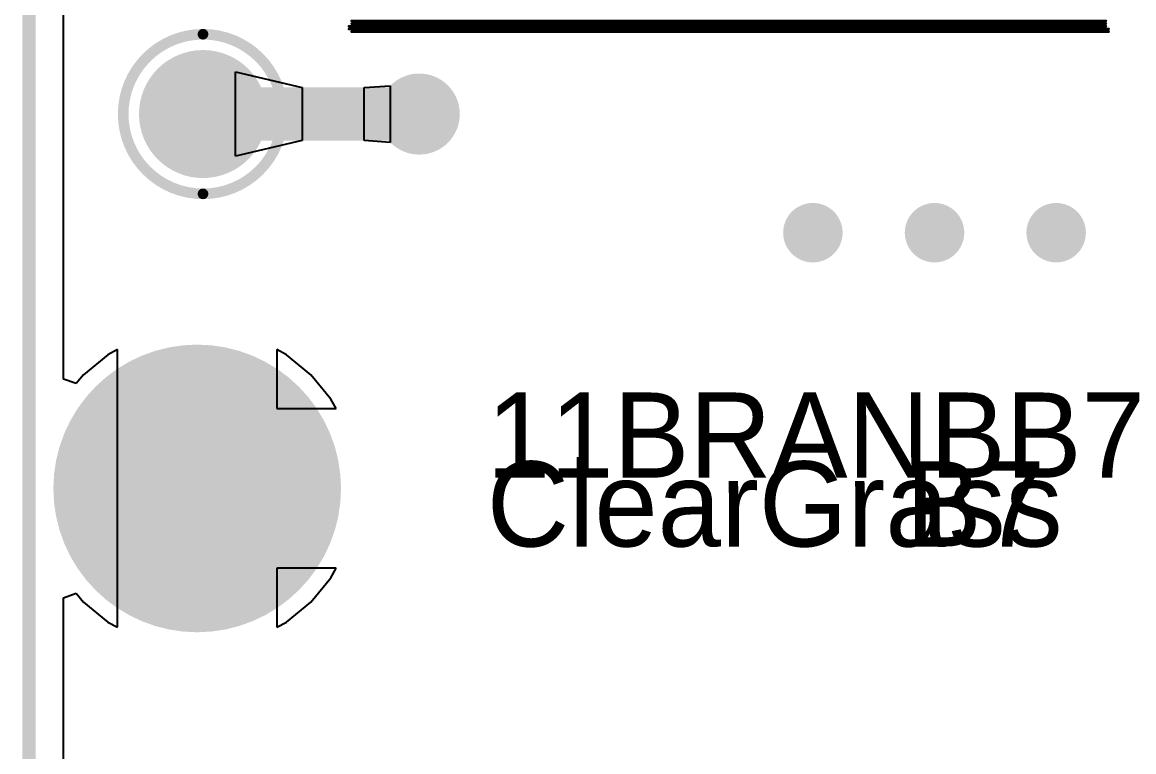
# Model space of a CAD drawing. Extents: x 84.4 to 114.7, y 49.3 to 76.6.
# Drawn here: x 84.41 to 94.86, y 62.96 to 69.82 of the extents above; entities that cross this region are included whole.
import ezdxf

# ---------------------------------------------------------------- set-up
doc = ezdxf.new("R2010")
doc.units = 0
doc.layers.get('0').update_dxf_attribs({"linetype": 'CONTINUOUS'})
for name, color, linetype in [('BOTTOMLAYER', 5, 'CONTINUOUS'), ('BOTTOMSOLDER', 6, 'CONTINUOUS'), ('KEEPOUTLAYER', 6, 'CONTINUOUS'), ('MULTILAYER', 9, 'CONTINUOUS'), ('PADHOLELAYER', 156, 'CONTINUOUS'), ('TOPLAYER', 1, 'CONTINUOUS'), ('TOPOVERLAY', 2, 'CONTINUOUS'), ('TOPPASTE', 8, 'CONTINUOUS'), ('TOPSOLDER', 216, 'CONTINUOUS'), ('VIAHOLELAYER', 16, 'CONTINUOUS')]:
    doc.layers.add(name, color=color, linetype=linetype)

# ---------------------------------------------------------------- blocks, each defined once
blk = doc.blocks.new('T____P___4')
at = {"layer": 'TOPLAYER', "const_width": 0.499999}
blk.add_lwpolyline([(-0.249999, 0, 1), (0.249999, 0, 1)], format="xyb", close=True, dxfattribs=at)
at = {"layer": 'TOPOVERLAY'}
for points, const_width in [([(0.750001, 0, 1), (-0.750001, 0, 1)], 0.1), ([(-0.775, 0, 1), (-0.725002, 0, 1)], 0.05), ([(0.725002, 0, 1), (0.775, 0, 1)], 0.05)]:
    blk.add_lwpolyline(points, format="xyb", close=True, dxfattribs=dict(at, const_width=const_width))
at = {"layer": 'TOPPASTE', "const_width": 0.499999}
blk.add_lwpolyline([(-0.249999, 0, 1), (0.249999, 0, 1)], format="xyb", close=True, dxfattribs=at)
at = {"layer": 'TOPSOLDER', "const_width": 0.601599}
blk.add_lwpolyline([(-0.300799, 0, 1), (0.300799, 0, 1)], format="xyb", close=True, dxfattribs=at)

msp = doc.modelspace()

# ---------------------------------------------------------------- linework, layer by layer
at = {"layer": 'BOTTOMLAYER'}
for p, q in [((84.799292, 66.463804), (84.799292, 75.585998)), ((85.216388, 66.692226), (84.987374, 66.504279)), ((85.306009, 66.740131), (85.216388, 66.692226)), ((85.306009, 65.435391), (85.306009, 66.740131)), ((86.895628, 66.692226), (86.806006, 66.740131)), ((86.806006, 66.740131), (86.806006, 66.185644)), ((87.124642, 66.504279), (86.895628, 66.692226)), ((84.919005, 66.42097), (84.799292, 66.463804)), ((84.987374, 66.504279), (84.919005, 66.42097)), ((87.312589, 66.275265), (87.124642, 66.504279)), ((87.360493, 66.185644), (87.312589, 66.275265)), ((86.806006, 66.185644), (87.360493, 66.185644)), ((85.306009, 64.13116), (85.306009, 65.435391)), ((87.360493, 64.685647), (86.806006, 64.685647)), ((86.806006, 64.685647), (86.806006, 64.13116)), ((87.312589, 64.596025), (87.360493, 64.685647)), ((87.124642, 64.367011), (87.312589, 64.596025)), ((84.799292, 64.407486), (84.919005, 64.450321)), ((84.919005, 64.450321), (84.987374, 64.367011)), ((84.799292, 50.336), (84.799292, 64.407486)), ((84.987374, 64.367011), (85.216388, 64.179064)), ((86.895628, 64.179064), (87.124642, 64.367011)), ((85.216388, 64.179064), (85.306009, 64.13116)), ((86.806006, 64.13116), (86.895628, 64.179064))]:
    msp.add_line(p, q, dxfattribs=at)
for points, const_width in [([(87.952072, 68.954015, 1), (88.333072, 68.954015, 1)], 0.381), ([(91.701871, 67.838998, 1), (91.981271, 67.838998, 1)], 0.2794), ([(92.844871, 67.838998, 1), (93.124271, 67.838998, 1)], 0.2794), ([(93.987871, 67.838998, 1), (94.267271, 67.838998, 1)], 0.2794), ([(85.431008, 65.435645, 1), (86.681008, 65.435645, 1)], 1.25)]:
    msp.add_lwpolyline(points, format="xyb", close=True, dxfattribs=dict(at, const_width=const_width))
at = {"layer": 'BOTTOMSOLDER', "const_width": 1.3516}
msp.add_lwpolyline([(85.380208, 65.435645, 1), (86.731808, 65.435645, 1)], format="xyb", close=True, dxfattribs=at)
at = {"layer": 'KEEPOUTLAYER', "const_width": 0.127}
msp.add_lwpolyline([(84.475571, 50.336), (84.475571, 75.585998)], dxfattribs=at)
at = {"layer": 'MULTILAYER'}
for points, const_width in [([(87.952072, 68.954015, 1), (88.333072, 68.954015, 1)], 0.381), ([(91.701871, 67.838998, 1), (91.981271, 67.838998, 1)], 0.2794), ([(92.844871, 67.838998, 1), (93.124271, 67.838998, 1)], 0.2794), ([(93.987871, 67.838998, 1), (94.267271, 67.838998, 1)], 0.2794), ([(85.431008, 65.435645, 1), (86.681008, 65.435645, 1)], 1.25)]:
    msp.add_lwpolyline(points, format="xyb", close=True, dxfattribs=dict(at, const_width=const_width))
at = {"layer": 'PADHOLELAYER', "const_width": 0.849998}
msp.add_lwpolyline([(85.631007, 65.435645, 1), (86.481008, 65.435645, 1)], format="xyb", close=True, dxfattribs=at)
at = {"layer": 'TOPLAYER'}
for p, q in [((84.799292, 66.463804), (84.799292, 75.585998)), ((86.415573, 68.557813), (86.415573, 69.350217)), ((86.415573, 69.350217), (87.043585, 69.204014)), ((87.043585, 69.204014), (87.043585, 68.704015)), ((87.626464, 69.204014), (87.870485, 69.220715)), ((87.626464, 68.704015), (87.626464, 69.204014)), ((87.870485, 69.220715), (87.870485, 68.687315)), ((87.043585, 68.704015), (86.415573, 68.557813)), ((87.870485, 68.687315), (87.626464, 68.704015)), ((85.216388, 66.692226), (84.987374, 66.504279)), ((85.306009, 66.740131), (85.216388, 66.692226)), ((85.306009, 65.435391), (85.306009, 66.740131)), ((86.895628, 66.692226), (86.806006, 66.740131)), ((86.806006, 66.740131), (86.806006, 66.185644)), ((87.124642, 66.504279), (86.895628, 66.692226)), ((84.919005, 66.42097), (84.799292, 66.463804)), ((84.987374, 66.504279), (84.919005, 66.42097)), ((87.312589, 66.275265), (87.124642, 66.504279)), ((87.360493, 66.185644), (87.312589, 66.275265)), ((86.806006, 66.185644), (87.360493, 66.185644)), ((85.306009, 64.13116), (85.306009, 65.435391)), ((87.360493, 64.685647), (86.806006, 64.685647)), ((86.806006, 64.685647), (86.806006, 64.13116)), ((87.312589, 64.596025), (87.360493, 64.685647)), ((87.124642, 64.367011), (87.312589, 64.596025)), ((84.799292, 64.407486), (84.919005, 64.450321)), ((84.919005, 64.450321), (84.987374, 64.367011)), ((84.799292, 50.336), (84.799292, 64.407486)), ((84.987374, 64.367011), (85.216388, 64.179064)), ((86.895628, 64.179064), (87.124642, 64.367011)), ((85.216388, 64.179064), (85.306009, 64.13116)), ((86.806006, 64.13116), (86.895628, 64.179064))]:
    msp.add_line(p, q, dxfattribs=at)
for points, const_width in [([(87.952072, 68.954015, 1), (88.333072, 68.954015, 1)], 0.381), ([(85.985574, 68.954015, 1), (86.23557, 68.954015, 1)], 0.249999), ([(88.017574, 68.954015, 1), (88.26757, 68.954015, 1)], 0.249999), ([(91.701871, 67.838998, 1), (91.981271, 67.838998, 1)], 0.2794), ([(92.844871, 67.838998, 1), (93.124271, 67.838998, 1)], 0.2794), ([(93.987871, 67.838998, 1), (94.267271, 67.838998, 1)], 0.2794), ([(85.431008, 65.435645, 1), (86.681008, 65.435645, 1)], 1.25)]:
    msp.add_lwpolyline(points, format="xyb", close=True, dxfattribs=dict(at, const_width=const_width))
at = {"layer": 'TOPLAYER', "const_width": 0.499999}
msp.add_lwpolyline([(86.110572, 68.954015), (88.142572, 68.954015)], dxfattribs=at)
at = {"layer": 'TOPOVERLAY', "const_width": 0.0254}
for points in [[(87.482172, 69.778799), (94.594172, 69.778799)], [(87.507572, 69.829599), (94.594172, 69.829599)], [(87.507572, 69.804199), (94.594172, 69.804199)], [(87.482172, 69.753399), (94.619572, 69.753399)], [(87.507572, 69.727999), (94.619572, 69.727999)]]:
    msp.add_lwpolyline(points, dxfattribs=at)
at = {"layer": 'TOPOVERLAY', "const_width": 0.0127}
for points in [[(87.475822, 69.778799, 1), (87.488522, 69.778799, 1)], [(87.501222, 69.829599, 1), (87.513922, 69.829599, 1)], [(87.501222, 69.804199, 1), (87.513922, 69.804199, 1)], [(94.587822, 69.829599, 1), (94.600522, 69.829599, 1)], [(94.587822, 69.804199, 1), (94.600522, 69.804199, 1)], [(94.587822, 69.778799, 1), (94.600522, 69.778799, 1)], [(87.475822, 69.753399, 1), (87.488522, 69.753399, 1)], [(87.501222, 69.727999, 1), (87.513922, 69.727999, 1)], [(94.613222, 69.753399, 1), (94.625922, 69.753399, 1)], [(94.613222, 69.727999, 1), (94.625922, 69.727999, 1)]]:
    msp.add_lwpolyline(points, format="xyb", close=True, dxfattribs=at)
at = {"layer": 'TOPSOLDER', "const_width": 1.3516}
msp.add_lwpolyline([(85.380208, 65.435645, 1), (86.731808, 65.435645, 1)], format="xyb", close=True, dxfattribs=at)
at = {"layer": 'VIAHOLELAYER'}
for points, const_width in [([(88.015572, 68.954015, 1), (88.269572, 68.954015, 1)], 0.254), ([(91.765371, 67.838998, 1), (91.917771, 67.838998, 1)], 0.1524), ([(92.908371, 67.838998, 1), (93.060771, 67.838998, 1)], 0.1524), ([(94.051371, 67.838998, 1), (94.203771, 67.838998, 1)], 0.1524)]:
    msp.add_lwpolyline(points, format="xyb", close=True, dxfattribs=dict(at, const_width=const_width))

# ---------------------------------------------------------------- block references
at = {"rotation": 90}
msp.add_blockref('T____P___4', (86.110572, 68.954015), dxfattribs=at)

# ---------------------------------------------------------------- texts
at = {"layer": 'TOPOVERLAY'}
for s, p in [('11BRANBB70A-20160625-P1', (88.777575, 65.537367)), ('ClearGrass', (88.777572, 64.890015)), ('B7', (92.714572, 64.890015))]:
    msp.add_text(s, height=0.800001, rotation=360, dxfattribs=at).set_placement(p)

doc.saveas('drawing.dxf')
